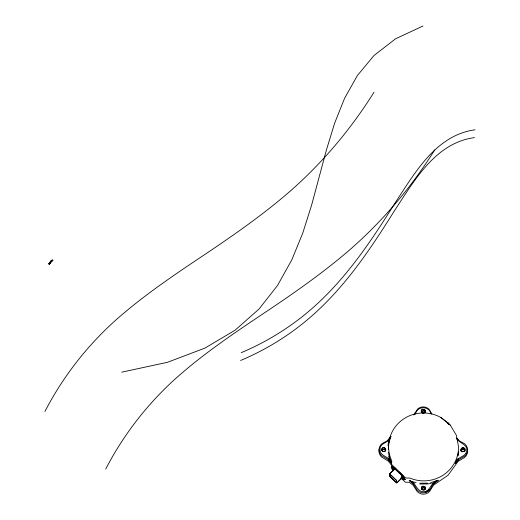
<?xml version="1.0" encoding="UTF-8"?>
<svg xmlns="http://www.w3.org/2000/svg" width="520" height="520" viewBox="0 0 520 520"><rect width="100%" height="100%" fill="white"/><g stroke="black" fill="none" stroke-linecap="round" stroke-linejoin="round"><path stroke-width="0.78" d="M388.388 449.3L388.713 444.6M396.76 482.931L401.837 477.997L401.875 475.579L394.953 468.858L389.695 473.759M458.38 455.195L458.718 451.828M457.893 455.969L458.38 452.608M387.972 445.497L388.596 441.838M464.971 450.554L464.848 448.63L463.84 447.831L462.358 447.779L460.902 449.28L461.494 451.172L462.397 451.704L464.139 451.522L465.107 449.735M388.459 445.413L389.077 441.838M464.139 451.522L463.651 451.522L464.555 450.873L464.919 449.781M396.461 480.149L396.572 482.95L389.526 476.119L389.695 473.928L396.637 480.551M389.175 442.098L390.215 438.412M457.522 439.212L458.64 440.303A13.754 13.338 4.5 0 0 462.488 442.572A8.203 7.956 4.5 0 1 462.521 457.34L458.685 459.589L455.195 463.678L456.762 459.765M390.891 436.527C389.688 443.125 379.788 442.338 379.977 449.534C379.984 456.865 390.111 456.216 391.417 463.138L388.141 459.498L384.196 457.158A8.203 7.956 4.5 0 1 384.163 442.384A13.754 13.338 4.5 0 0 387.998 440.135L390.78 436.735M415.454 414.05C417.085 405.632 429.468 405.697 431.093 414.082M390.871 436.651L388.726 440.473M390.819 436.495L387.998 440.135M455.663 462.696L458.042 458.731L463.587 455.591A8.002 7.761 4.5 0 0 466.251 452.361C469.281 445.094 460.291 443.528 457.1 439.27M44.928 411.476C62.452 377.585 86.067 347.068 114.302 321.425C140.797 297.726 170.17 277.622 199.68 257.92C230.802 237.185 261.644 215.891 289.945 191.373C322.66 162.662 350.948 129.136 373.997 92.222M105.697 469.085C123.227 435.195 146.841 404.684 175.078 379.035C201.565 355.342 230.945 335.231 260.449 315.53C291.57 294.801 322.419 273.5 350.714 248.983C383.435 220.272 411.716 186.745 434.772 149.832M449.072 424.294L447.226 422.396L450.32 425.159L456.424 435.383L458.562 446.999A34.989 33.937 4.5 0 1 409.715 478.023L406.276 478.043L405.158 477.575L391.976 464.782C390.812 463.522 392.399 461.793 391.515 460.363A34.989 33.937 4.5 0 1 400.225 421.531A34.989 33.937 4.5 0 1 440.993 417.56L448.162 422.955L449.111 424.418M458.042 458.731L455.195 463.678L458.685 459.589M50.148 262.294L50.303 261.931M50.005 262.275L50.557 261.729M50.037 262.301L50.388 261.742M413.757 414.979L417.612 409.026A8.203 7.956 4.5 0 1 428.876 409.058L431.873 413.842M50.59 261.541L50.973 261.007M448.481 424.093L448.708 423.793L447.791 422.897M50.765 261.255L51.545 260.383M427.082 490.822A7.079 6.864 4.5 0 1 421.33 491.413C415.857 489.359 415.435 481.812 409.253 480.447L413.257 483.828L415.825 487.844A8.203 7.956 4.5 0 0 431.048 487.877A13.754 13.338 4.5 0 1 433.368 484.153L438.074 480.285C431.45 481.604 430.872 488.917 425.718 491.972L429.468 489.515M50.986 261.053L51.61 260.39M51.779 260.364L51.285 260.851L51.759 260.182M48.685 263.77L49.901 262.587M394.719 468.897L389.74 473.733M463.651 451.522L464.815 450.392M52.163 259.851L52.995 260.312M50.999 261.521L50.466 262.21A5.083 4.927 4.5 0 0 50.622 262.113L51.454 261.45M51.22 261.307L51.636 260.904M48.795 263.874L50.011 262.697M50.602 262.119L51.077 261.658M49.218 264.29L50.434 263.107M396.851 482.833L401.837 477.997M433.368 484.153L438.074 480.285L430.56 482.697M464.815 450.535L464.016 449.553L462.813 449.26L461.675 449.612L462.254 449.521L460.98 450.522L462.885 449.416M460.98 450.522L461.338 450.177A1.911 1.853 4.5 0 0 460.974 451.269M52.189 261.196C52.227 260.137 51.597 262.522 50.252 262.581M421.675 488.397L423.709 487.637L424.976 488.404M421.512 411.431L423.514 410.696L424.769 411.437M50.447 262.23L50.388 262.262A4.03 3.906 4.5 0 1 50.044 262.444M432.79 483.256L438.074 480.285M461.519 448.253L463.008 447.694L464.848 448.63M381.927 449.832L383.195 449.072L385.236 449.839M422.994 26L395.564 38.785L374.023 55.504L357.363 75.556L344.552 98.352L334.588 123.312L326.45 149.845L311.571 205.27L302.796 232.986L291.785 259.922L277.511 285.493L258.967 309.101L235.125 330.161L204.971 348.088L167.492 362.291L121.674 372.184M384.325 447.571L383.701 447.733L385.613 448.76L385.814 449.969L385.093 451.146L383.773 451.607L382.395 451.191L381.622 450.008L381.758 448.793L382.616 447.74L384.325 447.571L385.613 448.76L385.249 448.5A1.911 1.853 4.5 0 1 384.663 451.197A1.911 1.853 4.5 0 1 381.959 450.34A1.911 1.853 4.5 0 1 383.11 447.824M475.072 129.792C435.487 135.167 414.447 173.725 394.466 203.879C370.584 242.138 344.988 280.124 310.557 309.79A262.236 254.339 4.5 0 1 241.215 352.677M474.461 137.605C434.87 142.974 413.829 181.539 393.848 211.686C369.974 249.951 344.376 287.931 309.94 317.596A262.236 254.339 4.5 0 1 240.597 360.484M431.301 483.353L427.544 483.984L419.829 484.016M462.397 451.704L463.015 451.633A1.911 1.853 4.5 0 1 461.656 451.087L461.227 449.059L463.001 447.922A1.911 1.853 4.5 0 1 464.822 449.209M427.713 483.158L419.835 483.197M464.016 449.553L463.476 449.507A1.911 1.853 4.5 0 1 464.802 451.276M412.197 481.585L416.117 482.684M448.708 423.793L448.012 423.267M394.368 467.76L392.1 466.966L392.06 467.441M393.549 467.246L391.898 466.81L393.712 470.165M402.766 478.959L405.145 479.661L402.675 475.82M402.571 478.849L401.7 478.153M394.732 468.598L402.006 475.547L402.051 478.075L401.512 477.737M395.005 467.994L394.257 467.493M414.115 483.223L409.253 480.447L413.257 483.828M384.325 447.824L385.613 448.76M402.019 478.569C412.132 484.484 394.375 467.291 394.836 468.163L391.612 466.642L393.79 470.412M402.994 475.969L402.135 475.137L402.396 475.481M401.863 478.478L404.697 479.7L404.729 479.226M440.993 417.56L450.32 425.159M448.266 423.8L448.864 424.3M388.141 459.498L391.417 463.138L389.129 456.456L388.525 452.257M401.791 478.036L401.154 477.581M399.204 472.069L401.427 474.227M393.354 470.762L391.151 468M400.803 477.99L405.327 482.222L409.116 482.228L413.069 485.134L415.714 489.203A8.203 7.956 4.5 0 0 430.937 489.236L433.726 485.01L448.032 475.287L458.055 461.409L462.416 458.699A8.203 7.956 4.5 0 0 467.318 449.449M52.442 260.124L52.8 260.468M50.128 262.808L50.616 263.283M48.913 263.991L49.4 264.466M456.573 437.99L458.64 440.303M389.981 461.253L391.417 463.138L388.901 458.822M461.494 451.172L460.902 449.28M456.924 438.965L458.022 440.719M402.291 475.066L402.526 475.436M392.229 466.147L392.438 466.563M388.765 456.501L390.104 460.74M391.495 466.128L391.281 464.919L388.284 461.084L384.091 458.517A8.203 7.956 4.5 0 1 379.275 448.779M52.163 260.715A0.903 0.878 4.5 0 1 52.175 260.494M51.877 260.637A1.404 1.365 4.5 0 1 51.922 260.416M421.324 412.132A1.911 1.853 4.5 0 1 425.054 412.711M421.421 489.645A1.911 1.853 4.5 0 1 425.152 489.079M381.765 450.509A1.911 1.853 4.5 0 1 385.502 451.087M421.33 410.189L421.252 411.866L421.935 412.75L424.008 413.114L425.204 412.146L425.282 410.462L424.6 409.578L422.526 409.221L421.33 410.189M421.512 487.13L421.434 488.807L422.123 489.691L424.197 490.054L425.393 489.086L425.471 487.409L424.781 486.525L422.715 486.161L421.512 487.13M390 474.344L389.935 476.489L396.26 482.541L396.325 480.396L390.026 474.325M392.918 467.928L394.017 469.085L392.918 467.928M402.838 477.555L403.936 478.706L402.838 477.555M421.844 412.451A1.911 1.853 4.5 0 0 425.081 411.788A1.911 1.853 4.5 0 0 422.857 409.396A1.911 1.853 4.5 0 0 421.844 412.451M422.032 489.392A1.911 1.853 4.5 0 0 425.269 488.728A1.911 1.853 4.5 0 0 423.046 486.337A1.911 1.853 4.5 0 0 422.032 489.392"/></g></svg>
